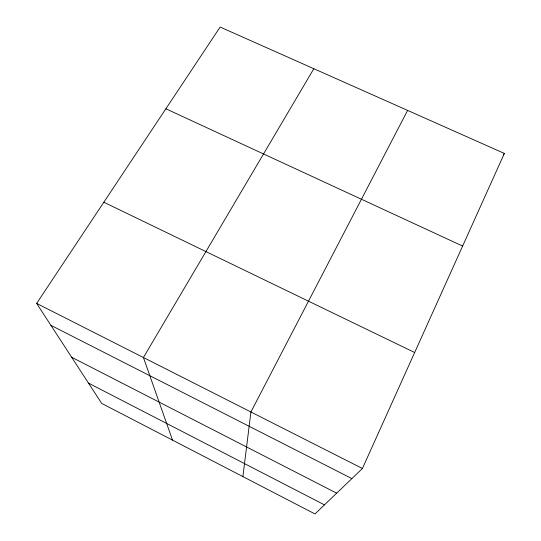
<?xml version="1.0" encoding="UTF-8"?>
<svg xmlns="http://www.w3.org/2000/svg" width="541" height="541" viewBox="0 0 541 541"><rect width="100%" height="100%" fill="white"/><g stroke="black" fill="none" stroke-linecap="round" stroke-linejoin="round"><path stroke-width="0.81" d="M242.895 476.594L250.916 411.992L407.61 110.405M362.416 468.486L504.354 153.428L220.146 27.05L36.646 303.413L101.708 403.424L314.984 513.95L362.416 468.486L36.646 303.413M313.827 68.707L143.426 357.52L172.511 440.117M503.475 154.841L504.354 153.428M165.877 108.782L462.623 246.06M103.838 202.219L414.663 352.516M50.895 325.324L351.866 478.596M71.655 357.236L336.664 493.169M88.501 383.129L324.465 504.861"/></g></svg>
